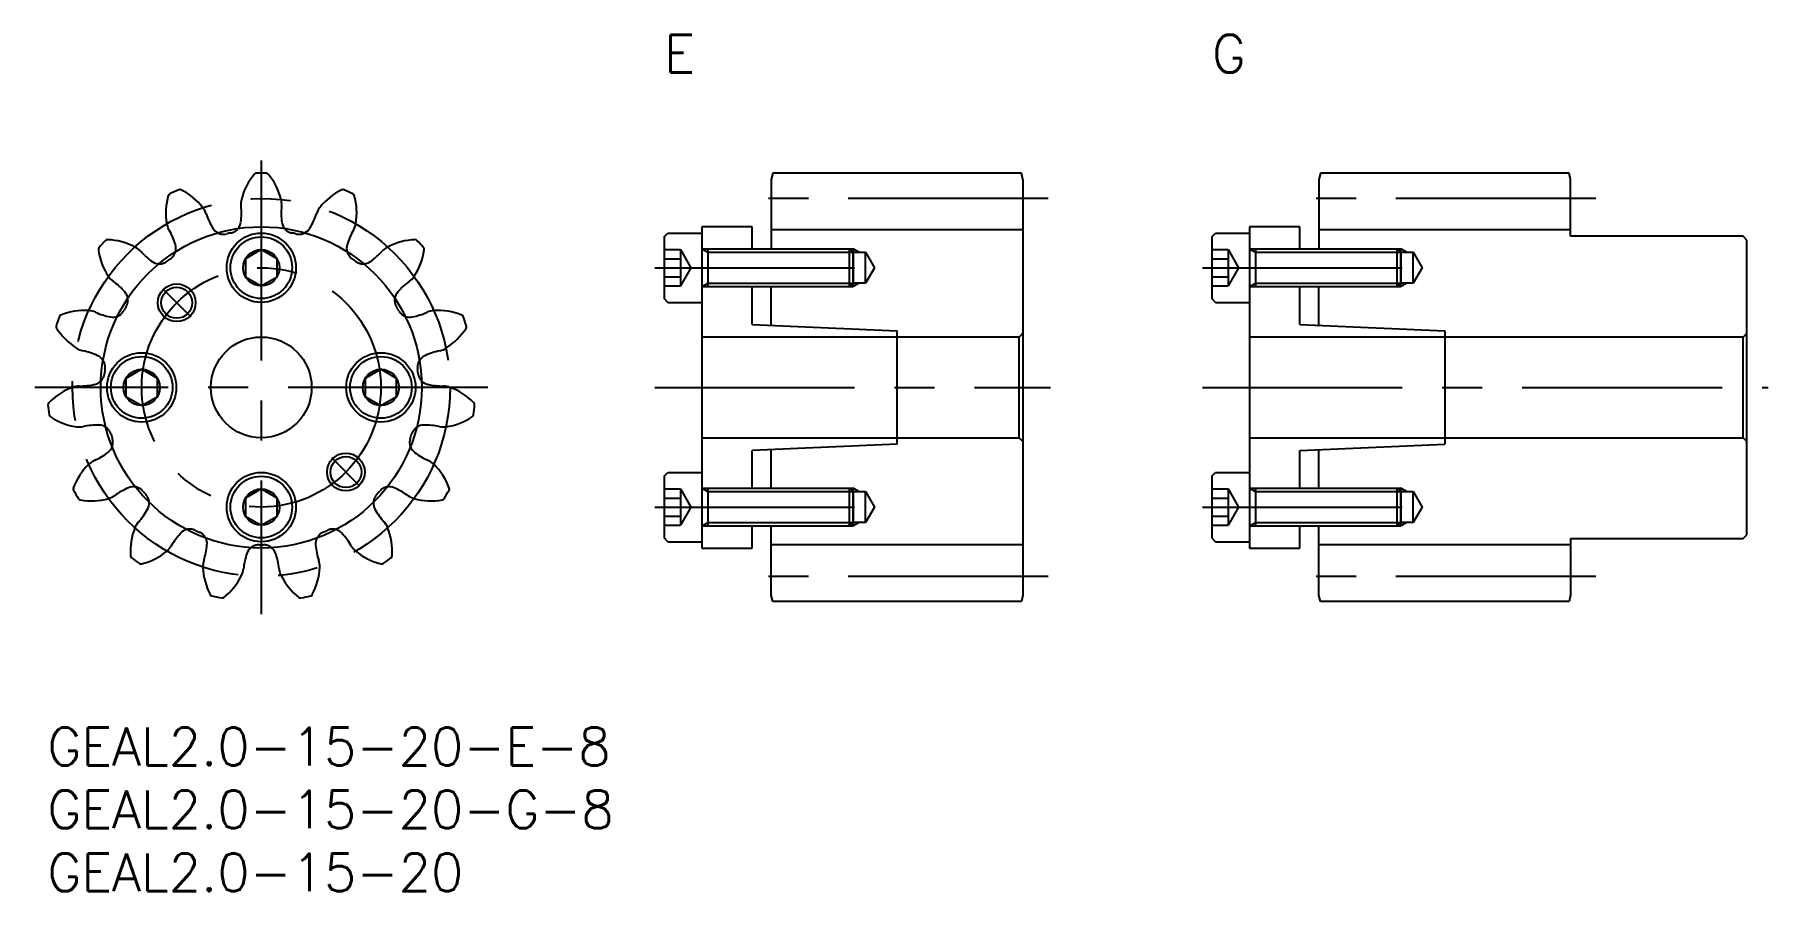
# Model space of a CAD drawing. Extents: x -1 to 137, y -13 to 55.
import ezdxf

# ---------------------------------------------------------------- set-up
doc = ezdxf.new("R2010")
doc.units = 0
doc.header["$LTSCALE"] = 0.5
doc.linetypes.add('CENTER', pattern=[50.8, 31.75, -6.35, 6.35, -6.35])
doc.linetypes.add('DASHED', pattern=[19.05, 12.7, -6.35])
for name, color, linetype in [('MSM_CENTER', 1, 'CENTER'), ('MSM_CONTINUOUS', 7, 'CONTINUOUS'), ('MSM_DASHED', 4, 'DASHED'), ('MSM_NARROW', 5, 'CONTINUOUS'), ('MSM_PART_NUMBER', 7, 'CONTINUOUS')]:
    doc.layers.add(name, color=color, linetype=linetype)
doc.styles.get("Standard").update_dxf_attribs({"font": 'txt.shx', "height": 1, "bigfont": 'bigfont.shx'})

# ---------------------------------------------------------------- blocks, each defined once
blk = doc.blocks.new('*U3')
at = {"layer": 'MSM_PART_NUMBER'}
blk.add_text('GEAL2.0-15-20-G-8', height=3, dxfattribs=at).set_placement((0, -8))
blk = doc.blocks.new('*U4')
at = {"layer": 'MSM_PART_NUMBER'}
blk.add_text('GEAL2.0-15-20-E-8', height=3, dxfattribs=at).set_placement((0, -3))
blk = doc.blocks.new('*U5')
at = {"layer": 'MSM_PART_NUMBER'}
blk.add_text('GEAL2.0-15-20', height=3, dxfattribs=at).set_placement((0, -13))
blk = doc.blocks.new('*U6')
at = {"layer": 'MSM_PART_NUMBER'}
blk.add_text('E', height=3, dxfattribs=at).set_placement((49, 52))
blk = doc.blocks.new('*U7')
at = {"layer": 'MSM_PART_NUMBER'}
blk.add_text('G', height=3, dxfattribs=at).set_placement((92.5, 52))

msp = doc.modelspace()

# ---------------------------------------------------------------- linework, layer by layer
at = {"layer": 'MSM_CENTER'}
for p, q in [((17, 45), (17, 9)), ((79.5, 42), (55.5, 42)), ((123, 42), (99, 42)), ((48.25, 36.5), (66.12, 36.5)), ((91.75, 36.5), (109.62, 36.5)), ((9.17, 34.83), (11.4, 32.6)), ((35, 27), (-1, 27)), ((48.25, 27), (79.69, 27)), ((91.75, 27), (136.7, 27)), ((24.83, 19.17), (22.6, 21.4)), ((48.25, 17.5), (66.12, 17.5)), ((91.75, 17.5), (109.62, 17.5)), ((79.5, 12), (55.5, 12)), ((123, 12), (99, 12))]:
    msp.add_line(p, q, dxfattribs=at)
for radius in [15, 9.5]:
    msp.add_circle((17, 27), radius, dxfattribs=at)
at = {"layer": 'MSM_CONTINUOUS'}
for p, q in [((57.63, 44), (57.5, 43.5)), ((57.5, 43.5), (57.5, 38)), ((77.37, 44), (57.63, 44)), ((77.5, 43.5), (77.37, 44)), ((77.5, 43.5), (77.5, 10.5)), ((101.13, 44), (101, 43.5)), ((101, 43.5), (101, 38)), ((120.87, 44), (101.13, 44)), ((121, 43.5), (120.87, 44)), ((121, 39), (121, 43.5)), ((49, 38.95), (49.3, 39.25)), ((49, 38.95), (49, 34.05)), ((49.3, 39.25), (52, 39.25)), ((52, 39.75), (52, 14.25)), ((56, 39.75), (52, 39.75)), ((56, 38), (56, 39.75)), ((77.5, 39.5), (57.5, 39.5)), ((92.5, 38.95), (92.8, 39.25)), ((92.5, 38.95), (92.5, 34.05)), ((92.8, 39.25), (95.5, 39.25)), ((95.5, 39.75), (95.5, 14.25)), ((99.5, 39.75), (95.5, 39.75)), ((99.5, 38), (99.5, 39.75)), ((121, 39.5), (101, 39.5)), ((134.7, 39), (121, 39)), ((135, 38.7), (134.7, 39)), ((135, 15.3), (135, 38.7)), ((17, 37.94), (15.75, 37.22)), ((15.75, 37.22), (15.75, 35.78)), ((18.25, 37.22), (17, 37.94)), ((18.25, 35.78), (18.25, 37.22)), ((49, 37.94), (50.3, 37.94)), ((49, 37.22), (50.3, 37.22)), ((50.3, 37.94), (50.3, 35.06)), ((50.3, 37.94), (51.13, 36.5)), ((52, 38), (63.73, 38)), ((52.47, 38), (52.47, 35)), ((63.73, 35), (63.73, 38)), ((63.73, 38), (64, 37.73)), ((64, 37.73), (65, 37.73)), ((64, 37.73), (64, 35.27)), ((65, 35.27), (65, 37.73)), ((65, 37.73), (65.71, 36.5)), ((92.5, 37.94), (93.8, 37.94)), ((92.5, 37.22), (93.8, 37.22)), ((93.8, 37.94), (93.8, 35.06)), ((93.8, 37.94), (94.63, 36.5)), ((95.5, 38), (107.23, 38)), ((95.97, 38), (95.97, 35)), ((107.23, 35), (107.23, 38)), ((107.23, 38), (107.5, 37.73)), ((107.5, 37.73), (108.5, 37.73)), ((107.5, 37.73), (107.5, 35.27)), ((108.5, 35.27), (108.5, 37.73)), ((108.5, 37.73), (109.21, 36.5)), ((51.13, 36.5), (50.3, 35.06)), ((65.71, 36.5), (65, 35.27)), ((94.63, 36.5), (93.8, 35.06)), ((109.21, 36.5), (108.5, 35.27)), ((15.75, 35.78), (17, 35.06)), ((17, 35.06), (18.25, 35.78)), ((49, 35.78), (50.3, 35.78)), ((49, 35.06), (50.3, 35.06)), ((52, 35), (63.73, 35)), ((56, 32), (56, 35)), ((57.5, 31.93), (57.5, 35)), ((64, 35.27), (63.73, 35)), ((65, 35.27), (64, 35.27)), ((92.5, 35.78), (93.8, 35.78)), ((92.5, 35.06), (93.8, 35.06)), ((95.5, 35), (107.23, 35)), ((99.5, 32), (99.5, 35)), ((101, 31.93), (101, 35)), ((107.5, 35.27), (107.23, 35)), ((108.5, 35.27), (107.5, 35.27)), ((49.3, 33.75), (49, 34.05)), ((49.3, 33.75), (52, 33.75)), ((92.8, 33.75), (92.5, 34.05)), ((92.8, 33.75), (95.5, 33.75)), ((56, 32), (67.5, 31.5)), ((99.5, 32), (111, 31.5)), ((77.2, 31), (52, 31)), ((67.5, 22.5), (67.5, 31.5)), ((77.5, 31.3), (77.2, 31)), ((77.2, 23), (77.2, 31)), ((134.7, 31), (95.5, 31)), ((111, 31.5), (111, 22.5)), ((135, 31.3), (134.7, 31)), ((134.7, 23), (134.7, 31)), ((7.5, 28.44), (6.25, 27.72)), ((6.25, 27.72), (6.25, 26.28)), ((8.75, 27.72), (7.5, 28.44)), ((8.75, 26.28), (8.75, 27.72)), ((26.5, 28.44), (25.25, 27.72)), ((25.25, 27.72), (25.25, 26.28)), ((27.75, 27.72), (26.5, 28.44)), ((27.75, 26.28), (27.75, 27.72)), ((6.25, 26.28), (7.5, 25.56)), ((7.5, 25.56), (8.75, 26.28)), ((25.25, 26.28), (26.5, 25.56)), ((26.5, 25.56), (27.75, 26.28)), ((52, 23), (77.2, 23)), ((67.5, 22.5), (56, 22)), ((57.5, 19), (57.5, 22.07)), ((77.2, 23), (77.5, 22.7)), ((95.5, 23), (134.7, 23)), ((99.5, 22), (111, 22.5)), ((101, 19), (101, 22.07)), ((134.7, 23), (135, 22.7)), ((56, 19), (56, 22)), ((99.5, 19), (99.5, 22)), ((49, 19.95), (49.3, 20.25)), ((49, 19.95), (49, 15.05)), ((49.3, 20.25), (52, 20.25)), ((92.5, 19.95), (92.8, 20.25)), ((92.5, 19.95), (92.5, 15.05)), ((92.8, 20.25), (95.5, 20.25)), ((17, 18.94), (15.75, 18.22)), ((15.75, 18.22), (15.75, 16.78)), ((18.25, 18.22), (17, 18.94)), ((18.25, 16.78), (18.25, 18.22)), ((49, 18.94), (50.3, 18.94)), ((49, 18.22), (50.3, 18.22)), ((50.3, 18.94), (50.3, 16.06)), ((50.3, 18.94), (51.13, 17.5)), ((52, 19), (63.73, 19)), ((52.47, 19), (52.47, 16)), ((63.73, 16), (63.73, 19)), ((63.73, 19), (64, 18.73)), ((64, 18.73), (65, 18.73)), ((64, 18.73), (64, 16.27)), ((65, 16.27), (65, 18.73)), ((65, 18.73), (65.71, 17.5)), ((92.5, 18.94), (93.8, 18.94)), ((92.5, 18.22), (93.8, 18.22)), ((93.8, 18.94), (93.8, 16.06)), ((93.8, 18.94), (94.63, 17.5)), ((95.5, 19), (107.23, 19)), ((95.97, 19), (95.97, 16)), ((107.23, 16), (107.23, 19)), ((107.23, 19), (107.5, 18.73)), ((107.5, 18.73), (108.5, 18.73)), ((107.5, 18.73), (107.5, 16.27)), ((108.5, 16.27), (108.5, 18.73)), ((108.5, 18.73), (109.21, 17.5)), ((15.75, 16.78), (17, 16.06)), ((17, 16.06), (18.25, 16.78)), ((49, 16.78), (50.3, 16.78)), ((51.13, 17.5), (50.3, 16.06)), ((65.71, 17.5), (65, 16.27)), ((92.5, 16.78), (93.8, 16.78)), ((94.63, 17.5), (93.8, 16.06)), ((109.21, 17.5), (108.5, 16.27)), ((49, 16.06), (50.3, 16.06)), ((52, 16), (63.73, 16)), ((56, 14.25), (56, 16)), ((57.5, 10.5), (57.5, 16)), ((64, 16.27), (63.73, 16)), ((65, 16.27), (64, 16.27)), ((92.5, 16.06), (93.8, 16.06)), ((95.5, 16), (107.23, 16)), ((99.5, 14.25), (99.5, 16)), ((101, 10.5), (101, 16)), ((107.5, 16.27), (107.23, 16)), ((108.5, 16.27), (107.5, 16.27)), ((134.7, 15), (135, 15.3)), ((49.3, 14.75), (49, 15.05)), ((49.3, 14.75), (52, 14.75)), ((52, 14.25), (56, 14.25)), ((77.5, 14.5), (57.5, 14.5)), ((92.8, 14.75), (92.5, 15.05)), ((92.8, 14.75), (95.5, 14.75)), ((95.5, 14.25), (99.5, 14.25)), ((121, 14.5), (101, 14.5)), ((121, 15), (134.7, 15)), ((121, 15), (121, 10.5)), ((57.63, 10), (57.5, 10.5)), ((77.37, 10), (57.63, 10)), ((77.5, 10.5), (77.37, 10)), ((101.13, 10), (101, 10.5)), ((120.87, 10), (101.13, 10)), ((121, 10.5), (120.87, 10))]:
    msp.add_line(p, q, dxfattribs=at)
for centre, radius in [((17, 27), 12.75), ((17, 36.5), 2.75), ((17, 36.5), 2.45), ((17, 36.5), 1.44), ((10.28, 33.72), 1.23), ((17, 27), 4), ((7.5, 27), 2.75), ((7.5, 27), 2.45), ((26.5, 27), 2.75), ((26.5, 27), 2.45), ((7.5, 27), 1.44), ((26.5, 27), 1.44), ((23.72, 20.28), 1.23), ((17, 17.5), 2.75), ((17, 17.5), 2.45), ((17, 17.5), 1.44)]:
    msp.add_circle(centre, radius, dxfattribs=at)
for centre, radius, start, end in [((17, 27), 17, 112.6632, 115.3368), ((10.53, 42.5), 0.2, 64.0285, 112.6632), ((20.28, 40.71), 5, 139.9715, 166), ((16.61, 43.8), 0.2, 91.3368, 139.9715), ((17, 27), 17, 88.6632, 91.3368), ((17.39, 43.8), 0.2, 40.0285, 88.6632), ((13.72, 40.71), 5, 14, 40.0285), ((23.47, 42.5), 0.2, 67.3368, 115.9715), ((17, 27), 17, 64.6632, 67.3368), ((14.42, 40.86), 5, 163.9715, 190), ((9.81, 42.18), 0.2, 115.3368, 163.9715), ((8.42, 38.19), 5, 38, 64.0285), ((17, 41.53), 1.62, 166, 185.2844), ((9.42, 40.83), 6, 353.3195, 5.2844), ((17, 41.53), 1.62, 354.7156, 14), ((24.58, 40.83), 6, 174.7156, 186.6805), ((25.58, 38.19), 5, 115.9715, 142), ((24.19, 42.18), 0.2, 16.0285, 64.6632), ((19.58, 40.86), 5, 350, 16.0285), ((11.09, 40.27), 1.62, 190, 209.2844), ((11.09, 40.27), 1.62, 18.7156, 38), ((18.3, 42.71), 6, 198.7156, 210.6805), ((14.38, 40.24), 1, 321.1657, 353.3195), ((19.62, 40.24), 1, 186.6805, 218.8343), ((15.7, 42.71), 6, 329.3195, 341.2844), ((22.91, 40.27), 1.62, 142, 161.2844), ((22.91, 40.27), 1.62, 330.7156, 350), ((17, 27), 17, 136.6632, 139.3368), ((4.78, 38.53), 0.2, 88.0285, 136.6632), ((4.62, 33.73), 5, 62, 88.0285), ((4.45, 36.55), 6, 17.3195, 29.2844), ((14, 40.16), 1, 210.6805, 242.8343), ((20, 40.16), 1, 297.1657, 329.3195), ((29.55, 36.55), 6, 150.7156, 162.6805), ((29.38, 33.73), 5, 91.9715, 118), ((29.22, 38.53), 0.2, 43.3368, 91.9715), ((17, 27), 17, 40.6632, 43.3368), ((4.26, 37.95), 0.2, 139.3368, 187.9715), ((9.01, 38.61), 5, 187.9715, 214), ((6.2, 36.72), 1.62, 42.7156, 62), ((11.8, 41.89), 6, 222.7156, 234.6805), ((9.22, 38.03), 1, 345.1657, 17.3195), ((24.78, 38.03), 1, 162.6805, 194.8343), ((22.2, 41.89), 6, 305.3195, 317.2844), ((27.8, 36.72), 1.62, 118, 137.2844), ((24.99, 38.61), 5, 326, 352.0285), ((29.74, 37.95), 0.2, 352.0285, 40.6632), ((6.2, 36.72), 1.62, 214, 233.2844), ((8.91, 37.81), 1, 234.6805, 266.8343), ((25.09, 37.81), 1, 273.1657, 305.3195), ((27.8, 36.72), 1.62, 306.7156, 326), ((1.65, 30.62), 6, 41.3195, 53.2844), ((5.41, 33.92), 1, 9.1657, 41.3195), ((28.59, 33.92), 1, 138.6805, 170.8343), ((32.35, 30.62), 6, 126.7156, 138.6805), ((2.95, 28.11), 5, 86, 112.0285), ((3.18, 31.49), 1.62, 66.7156, 86), ((30.82, 31.49), 1.62, 94, 113.2844), ((31.05, 28.11), 5, 67.9715, 94), ((17, 27), 17, 160.6632, 163.3368), ((0.91, 31.82), 0.2, 163.3368, 211.9715), ((4.98, 34.36), 5, 211.9715, 238), ((1.15, 32.56), 0.2, 112.0285, 160.6632), ((6.19, 38.48), 6, 246.7156, 258.6805), ((5.21, 33.58), 1, 258.6805, 290.8343), ((28.79, 33.58), 1, 249.1657, 281.3195), ((27.81, 38.48), 6, 281.3195, 293.2844), ((29.02, 34.36), 5, 302, 328.0285), ((32.85, 32.56), 0.2, 19.3368, 67.9715), ((17, 27), 17, 16.6632, 19.3368), ((33.09, 31.82), 0.2, 328.0285, 16.6632), ((3.18, 31.49), 1.62, 238, 257.2844), ((1.51, 24.06), 6, 65.3195, 77.2844), ((3.6, 28.6), 1, 33.1657, 65.3195), ((30.4, 28.6), 1, 114.6805, 146.8343), ((32.49, 24.06), 6, 102.7156, 114.6805), ((30.82, 31.49), 1.62, 282.7156, 302), ((3.71, 22.3), 5, 110, 136.0285), ((2.55, 25.48), 1.62, 90.7156, 110), ((2.46, 33.1), 6, 270.7156, 282.6805), ((3.56, 28.22), 1, 282.6805, 314.8343), ((30.44, 28.22), 1, 225.1657, 257.3195), ((31.54, 33.1), 6, 257.3195, 269.2844), ((31.45, 25.48), 1.62, 70, 89.2844), ((30.29, 22.3), 5, 43.9715, 70), ((0.26, 25.63), 0.2, 136.0285, 184.6632), ((17, 27), 17, 184.6632, 187.3368), ((0.34, 24.85), 0.2, 187.3368, 235.9715), ((33.66, 24.85), 0.2, 304.0285, 352.6632), ((17, 27), 17, 352.6632, 355.3368), ((33.74, 25.63), 0.2, 355.3368, 43.9715), ((3.02, 28.83), 5, 235.9715, 262), ((2.55, 25.48), 1.62, 262, 281.2844), ((4.04, 18.01), 6, 89.3195, 101.2844), ((4.1, 23.01), 1, 57.1657, 89.3195), ((29.9, 23.01), 1, 90.6805, 122.8343), ((29.96, 18.01), 6, 78.7156, 90.6805), ((31.45, 25.48), 1.62, 258.7156, 278), ((30.98, 28.83), 5, 278, 304.0285), ((4.22, 22.64), 1, 306.6805, 338.8343), ((29.78, 22.64), 1, 201.1657, 233.3195), ((6.77, 17.3), 5, 134, 160.0285), ((4.42, 19.74), 1.62, 114.7156, 134), ((1.24, 26.65), 6, 294.7156, 306.6805), ((32.76, 26.65), 6, 233.3195, 245.2844), ((29.58, 19.74), 1.62, 46, 65.2844), ((27.23, 17.3), 5, 19.9715, 46), ((2.26, 18.94), 0.2, 160.0285, 208.6632), ((17, 27), 17, 208.6632, 211.3368), ((2.65, 18.26), 0.2, 211.3368, 259.9715), ((3.49, 22.99), 5, 259.9715, 286), ((4.42, 19.74), 1.62, 286, 305.2844), ((8.82, 13.52), 6, 113.3195, 125.2844), ((6.84, 18.11), 1, 81.1657, 113.3195), ((27.16, 18.11), 1, 66.6805, 98.8343), ((25.18, 13.52), 6, 54.7156, 66.6805), ((29.58, 19.74), 1.62, 234.7156, 254), ((30.51, 22.99), 5, 254, 280.0285), ((31.35, 18.26), 0.2, 280.0285, 328.6632), ((17, 27), 17, 328.6632, 331.3368), ((31.74, 18.94), 0.2, 331.3368, 19.9715), ((2.74, 20.27), 6, 318.7156, 330.6805), ((7.1, 17.82), 1, 330.6805, 2.8343), ((26.9, 17.82), 1, 177.1657, 209.3195), ((31.26, 20.27), 6, 209.3195, 221.2844), ((11.6, 13.98), 5, 158, 184.0285), ((8.46, 15.25), 1.62, 138.7156, 158), ((15.01, 11.36), 6, 137.3195, 149.2844), ((11.33, 14.75), 1, 105.1657, 137.3195), ((22.67, 14.75), 1, 42.6805, 74.8343), ((18.99, 11.36), 6, 30.7156, 42.6805), ((25.54, 15.25), 1.62, 22, 41.2844), ((22.4, 13.98), 5, 355.9715, 22), ((6.29, 17.84), 5, 283.9715, 310), ((8.46, 15.25), 1.62, 310, 329.2844), ((6.71, 15.05), 6, 342.7156, 354.6805), ((11.69, 14.59), 1, 354.6805, 26.8343), ((21.54, 11.9), 6, 161.3195, 173.2844), ((16.81, 13.5), 1, 129.1657, 161.3195), ((17.19, 13.5), 1, 18.6805, 50.8343), ((12.46, 11.9), 6, 6.7156, 18.6805), ((22.31, 14.59), 1, 153.1657, 185.3195), ((27.29, 15.05), 6, 185.3195, 197.2844), ((25.54, 15.25), 1.62, 210.7156, 230), ((27.71, 17.84), 5, 230, 256.0285), ((6.81, 13.64), 0.2, 184.0285, 232.6632), ((17, 27), 17, 232.6632, 235.3368), ((7.44, 13.18), 0.2, 235.3368, 283.9715), ((13.98, 12.79), 1.62, 162.7156, 182), ((17.36, 12.91), 5, 182, 208.0285), ((13.98, 12.79), 1.62, 334, 353.2844), ((20.02, 12.79), 1.62, 186.7156, 206), ((16.64, 12.91), 5, 331.9715, 358), ((20.02, 12.79), 1.62, 358, 17.2844), ((26.56, 13.18), 0.2, 256.0285, 304.6632), ((17, 27), 17, 304.6632, 307.3368), ((27.19, 13.64), 0.2, 307.3368, 355.9715), ((10.94, 14.27), 5, 307.9715, 334), ((23.06, 14.27), 5, 206, 232.0285), ((13.12, 10.65), 0.2, 208.0285, 256.6632), ((17, 27), 17, 256.6632, 259.3368), ((13.89, 10.49), 0.2, 259.3368, 307.9715), ((20.11, 10.49), 0.2, 232.0285, 280.6632), ((17, 27), 17, 280.6632, 283.3368), ((20.88, 10.65), 0.2, 283.3368, 331.9715)]:
    msp.add_arc(centre, radius, start, end, dxfattribs=at)
at = {"layer": 'MSM_DASHED'}
for centre, radius, start, end in [((14, 40.16), 1, 242.8343, 282.8201), ((17, 27), 12.5, 101.1799, 102.8201), ((14.38, 40.24), 1, 281.1799, 321.1657), ((19.62, 40.24), 1, 218.8343, 258.8201), ((17, 27), 12.5, 77.1799, 78.8201), ((20, 40.16), 1, 257.1799, 297.1657), ((17, 27), 12.5, 125.1799, 126.8201), ((9.22, 38.03), 1, 305.1799, 345.1657), ((24.78, 38.03), 1, 194.8343, 234.8201), ((17, 27), 12.5, 53.1799, 54.8201), ((8.91, 37.81), 1, 266.8343, 306.8201), ((25.09, 37.81), 1, 233.1799, 273.1657), ((5.21, 33.58), 1, 290.8343, 330.8201), ((17, 27), 12.5, 149.1799, 150.8201), ((5.41, 33.92), 1, 329.1799, 9.1657), ((28.59, 33.92), 1, 170.8343, 210.8201), ((17, 27), 12.5, 29.1799, 30.8201), ((28.79, 33.58), 1, 209.1799, 249.1657), ((3.6, 28.6), 1, 353.1799, 33.1657), ((30.4, 28.6), 1, 146.8343, 186.8201), ((3.56, 28.22), 1, 314.8343, 354.8201), ((17, 27), 12.5, 173.1799, 174.8201), ((17, 27), 12.5, 5.1799, 6.8201), ((30.44, 28.22), 1, 185.1799, 225.1657), ((4.1, 23.01), 1, 17.1799, 57.1657), ((29.9, 23.01), 1, 122.8343, 162.8201), ((17, 27), 12.5, 197.1799, 198.8201), ((4.22, 22.64), 1, 338.8343, 18.8201), ((29.78, 22.64), 1, 161.1799, 201.1657), ((17, 27), 12.5, 341.1799, 342.8201), ((6.84, 18.11), 1, 41.1799, 81.1657), ((17, 27), 12.5, 221.1799, 222.8201), ((7.1, 17.82), 1, 2.8343, 42.8201), ((26.9, 17.82), 1, 137.1799, 177.1657), ((17, 27), 12.5, 317.1799, 318.8201), ((27.16, 18.11), 1, 98.8343, 138.8201), ((11.33, 14.75), 1, 65.1799, 105.1657), ((17, 27), 12.5, 245.1799, 246.8201), ((11.69, 14.59), 1, 26.8343, 66.8201), ((22.31, 14.59), 1, 113.1799, 153.1657), ((17, 27), 12.5, 293.1799, 294.8201), ((22.67, 14.75), 1, 74.8343, 114.8201), ((16.81, 13.5), 1, 89.1799, 129.1657), ((17, 27), 12.5, 269.1799, 270.8201), ((17.19, 13.5), 1, 50.8343, 90.8201)]:
    msp.add_arc(centre, radius, start, end, dxfattribs=at)
at = {"layer": 'MSM_NARROW'}
for p, q in [((52, 38), (52.47, 37.73)), ((52.47, 37.73), (64, 37.73)), ((63.73, 38), (64, 38)), ((64, 35), (64, 38)), ((64.47, 37.73), (64, 38)), ((95.5, 38), (95.97, 37.73)), ((95.97, 37.73), (107.5, 37.73)), ((107.23, 38), (107.5, 38)), ((107.5, 35), (107.5, 38)), ((107.97, 37.73), (107.5, 38)), ((52, 35), (52.47, 35.27)), ((52.47, 35.27), (64, 35.27)), ((63.73, 35), (64, 35)), ((64.47, 35.27), (64, 35)), ((95.5, 35), (95.97, 35.27)), ((95.97, 35.27), (107.5, 35.27)), ((107.23, 35), (107.5, 35)), ((107.97, 35.27), (107.5, 35)), ((52, 19), (52.47, 18.73)), ((52.47, 18.73), (64, 18.73)), ((63.73, 19), (64, 19)), ((64, 16), (64, 19)), ((64.47, 18.73), (64, 19)), ((95.5, 19), (95.97, 18.73)), ((95.97, 18.73), (107.5, 18.73)), ((107.23, 19), (107.5, 19)), ((107.5, 16), (107.5, 19)), ((107.97, 18.73), (107.5, 19)), ((52, 16), (52.47, 16.27)), ((52.47, 16.27), (64, 16.27)), ((63.73, 16), (64, 16)), ((64.47, 16.27), (64, 16)), ((95.5, 16), (95.97, 16.27)), ((95.97, 16.27), (107.5, 16.27)), ((107.23, 16), (107.5, 16)), ((107.97, 16.27), (107.5, 16))]:
    msp.add_line(p, q, dxfattribs=at)
for centre in [(10.28, 33.72), (23.72, 20.28)]:
    msp.add_circle(centre, 1.5, dxfattribs=at)

# ---------------------------------------------------------------- block references
at = {"layer": 'MSM_CONTINUOUS'}
for name in ['*U6', '*U7', '*U4', '*U3', '*U5']:
    msp.add_blockref(name, (0, 0), dxfattribs=at)

doc.saveas('drawing.dxf')
